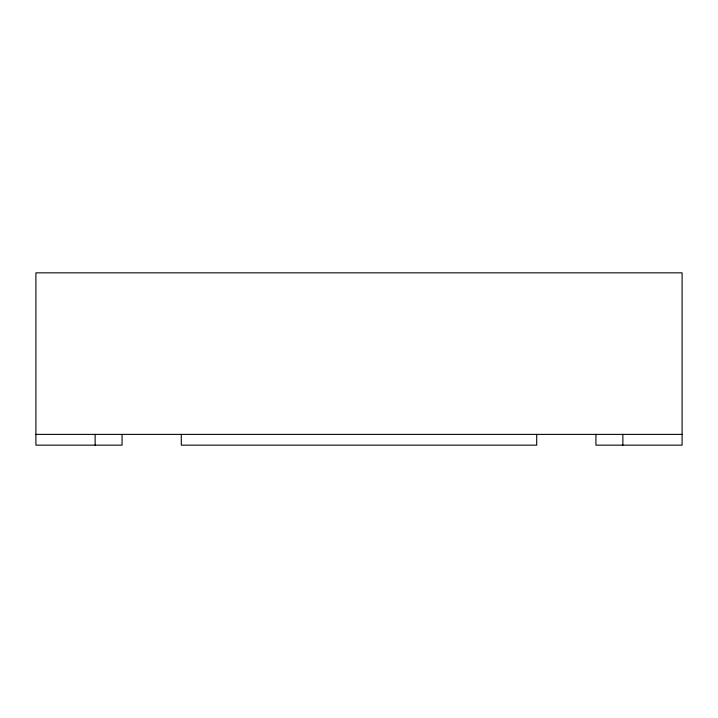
<?xml version="1.0" encoding="UTF-8"?>
<svg xmlns="http://www.w3.org/2000/svg" width="718" height="718" viewBox="0 0 718 718"><rect width="100%" height="100%" fill="white"/><g stroke="black" fill="none" stroke-linecap="round" stroke-linejoin="round"><path stroke-width="1.08" d="M35.9 434.39L682.1 434.39M622.865 434.39L622.865 445.16M595.94 434.39L595.94 445.16L682.1 445.16L682.1 272.84L35.9 272.84L35.9 445.16L122.06 445.16L122.06 434.39M536.705 434.39L536.705 445.16L181.295 445.16L181.295 434.39M95.135 434.39L95.135 445.16"/></g></svg>
